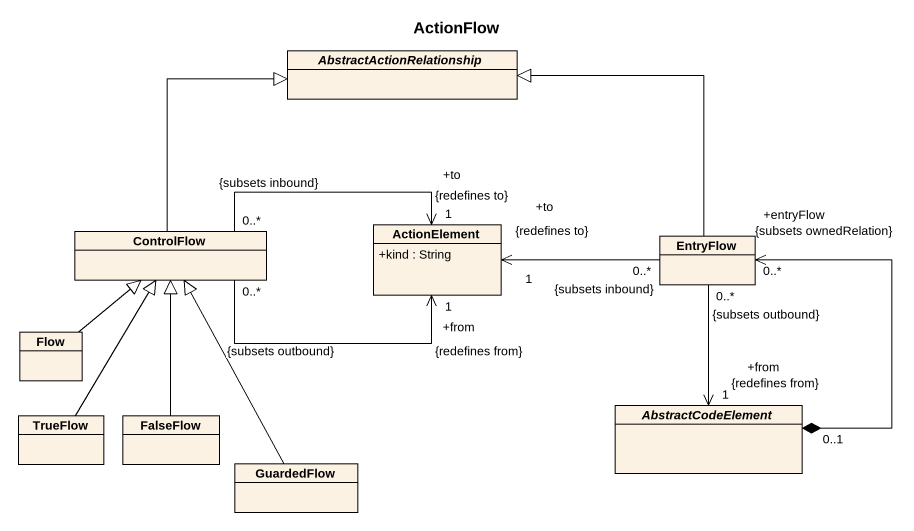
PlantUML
@startuml
title ActionFlow
hide circle
hide empty members
skinparam classAttributeIconSize 0
abstract class AbstractActionRelationship
class ControlFlow
class ActionElement {
  +kind : String
}
class EntryFlow
class Flow
class TrueFlow
class FalseFlow
abstract class AbstractCodeElement
class GuardedFlow
ControlFlow -up-|> AbstractActionRelationship
ControlFlow "0..*\n{subsets inbound}" -right-> "+to\n1\n{redefines to}" ActionElement
ControlFlow "0..*\n{subsets outbound}" -right-> "+from\n1\n{redefines from}" ActionElement
EntryFlow -up-|> AbstractActionRelationship
EntryFlow "0..*\n{subsets inbound}" -left-> "+to\n1\n{redefines to}" ActionElement
EntryFlow "0..*\n{subsets outbound}" --> "+from\n1\n{redefines from}" AbstractCodeElement
Flow -up-|> ControlFlow
TrueFlow -up-|> ControlFlow
FalseFlow -up-|> ControlFlow
AbstractCodeElement "0..1" *-up-> "+entryFlow\n0..*\n{subsets ownedRelation}" EntryFlow
GuardedFlow -up-|> ControlFlow
@enduml
